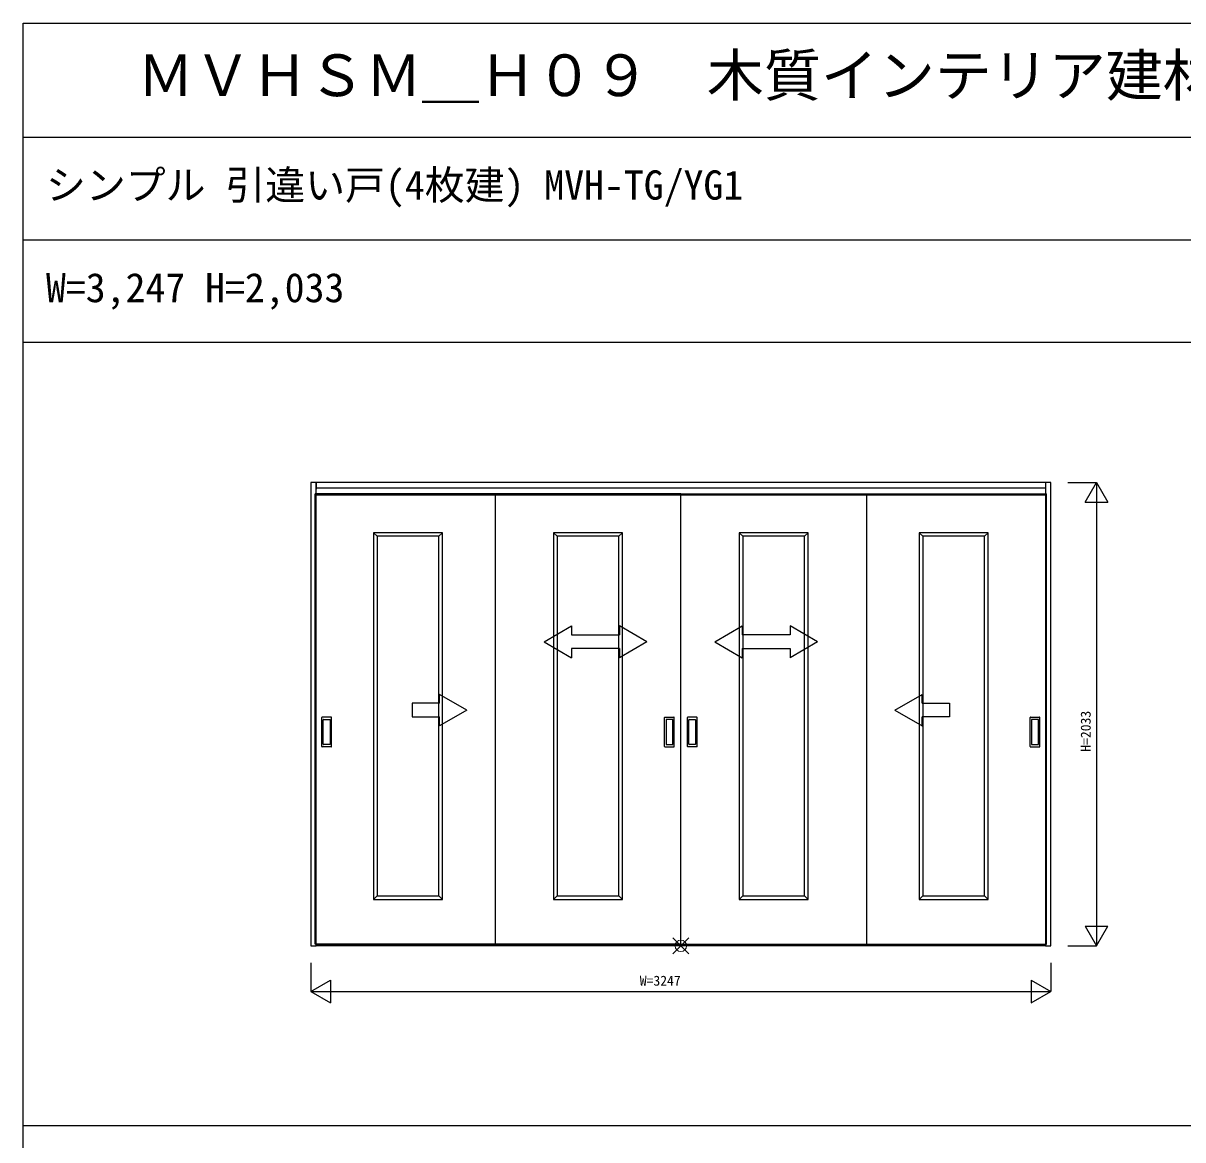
# Model space of a CAD drawing. Units: millimetres, scale not verified. Extents: x -14341 to 14340, y -10000 to 10000.
# Drawn here: x -14341 to -9253, y 5102 to 10000 of the extents above; entities that cross this region are included whole.
import ezdxf
from ezdxf.enums import TextEntityAlignment as Align

# ---------------------------------------------------------------- set-up
doc = ezdxf.new("R2010")
doc.units = ezdxf.units.MM
doc.header["$LTSCALE"] = 50
for name, color, linetype in [('0-0_0', 7, 'Continuous'), ('0-1_YKK_A1', 4, 'Continuous'), ('0-4_YKK_F1', 7, 'Continuous'), ('0-6_YKK_N1', 2, 'Continuous')]:
    doc.layers.add(name, color=color, linetype=linetype)
doc.layers.add('0-5_YKK_IN', color=1, linetype='Continuous', lineweight=18)
doc.styles.add('ＭＳ ゴシック', font='')
doc.styles.get('ＭＳ ゴシック').set_extended_font_data('MS Gothic')

msp = doc.modelspace()

# ---------------------------------------------------------------- linework, layer by layer
at = {"layer": '0-1_YKK_A1'}
for p, q in [((-13054.94, 7961.6), (-9855.94, 7961.6)), ((-13059.44, 5960.6), (-13059.44, 7935.6)), ((-11455.44, 7935.6), (-13059.44, 7935.6)), ((-13054.94, 7931.6), (-9855.94, 7931.6)), ((-12269.44, 7935.6), (-12269.44, 5960.6)), ((-11455.44, 5960.6), (-11455.44, 7935.6)), ((-11455.44, 7935.6), (-9851.44, 7935.6)), ((-10641.44, 7935.6), (-10641.44, 5960.6)), ((-9851.44, 5960.6), (-9851.44, 7935.6)), ((-12803.44, 7765.1), (-12803.44, 6156.1)), ((-12501.44, 7765.1), (-12803.44, 7765.1)), ((-12787.44, 7749.1), (-12803.44, 7765.1)), ((-12787.44, 7749.1), (-12787.44, 6172.1)), ((-12517.44, 7749.1), (-12787.44, 7749.1)), ((-12517.44, 7749.1), (-12501.44, 7765.1)), ((-12517.44, 6172.1), (-12517.44, 7749.1)), ((-12501.44, 6156.1), (-12501.44, 7765.1)), ((-12013.44, 7765.1), (-12013.44, 6156.1)), ((-11711.44, 7765.1), (-12013.44, 7765.1)), ((-11997.44, 7749.1), (-12013.44, 7765.1)), ((-11997.44, 7749.1), (-11997.44, 6172.1)), ((-11727.44, 7749.1), (-11997.44, 7749.1)), ((-11727.44, 7749.1), (-11711.44, 7765.1)), ((-11727.44, 6172.1), (-11727.44, 7749.1)), ((-11711.44, 6156.1), (-11711.44, 7765.1)), ((-11199.44, 7765.1), (-11199.44, 6156.1)), ((-10897.44, 7765.1), (-11199.44, 7765.1)), ((-11183.44, 7749.1), (-11199.44, 7765.1)), ((-11183.44, 7749.1), (-11183.44, 6172.1)), ((-10913.44, 7749.1), (-11183.44, 7749.1)), ((-10913.44, 7749.1), (-10897.44, 7765.1)), ((-10913.44, 6172.1), (-10913.44, 7749.1)), ((-10897.44, 6156.1), (-10897.44, 7765.1)), ((-10409.44, 7765.1), (-10409.44, 6156.1)), ((-10107.44, 7765.1), (-10409.44, 7765.1)), ((-10393.44, 7749.1), (-10409.44, 7765.1)), ((-10393.44, 7749.1), (-10393.44, 6172.1)), ((-10123.44, 7749.1), (-10393.44, 7749.1)), ((-10123.44, 7749.1), (-10107.44, 7765.1)), ((-10123.44, 6172.1), (-10123.44, 7749.1)), ((-10107.44, 6156.1), (-10107.44, 7765.1)), ((-12054.94, 7286.55), (-11934.94, 7355.83)), ((-11934.94, 7355.83), (-11934.94, 7316.55)), ((-11724.94, 7355.83), (-11724.94, 7316.55)), ((-11604.94, 7286.55), (-11724.94, 7355.83)), ((-11305.94, 7286.55), (-11185.94, 7355.83)), ((-11185.94, 7355.83), (-11185.94, 7316.55)), ((-10975.94, 7355.83), (-10975.94, 7316.55)), ((-10855.94, 7286.55), (-10975.94, 7355.83)), ((-12054.94, 7286.55), (-11934.94, 7216.55)), ((-11934.94, 7316.55), (-11724.94, 7316.55)), ((-11604.94, 7286.55), (-11724.94, 7216.55)), ((-11305.94, 7286.55), (-11185.94, 7216.55)), ((-10975.94, 7316.55), (-11185.94, 7316.55)), ((-10855.94, 7286.55), (-10975.94, 7216.55)), ((-11934.94, 7256.55), (-11934.94, 7216.55)), ((-11724.94, 7256.55), (-11934.94, 7256.55)), ((-11724.94, 7256.55), (-11724.94, 7216.55)), ((-11185.94, 7256.55), (-10975.94, 7256.55)), ((-11185.94, 7256.55), (-11185.94, 7216.55)), ((-10975.94, 7256.55), (-10975.94, 7216.55)), ((-12394.44, 6986.55), (-12514.44, 7055.83)), ((-12514.44, 7016.55), (-12514.44, 7055.83)), ((-10516.45, 6986.55), (-10396.45, 7055.83)), ((-10396.45, 7016.55), (-10396.45, 7055.83)), ((-12394.44, 6986.55), (-12514.44, 6917.27)), ((-10516.45, 6986.55), (-10396.45, 6917.27)), ((-13030.44, 6826.6), (-13030.44, 6954.6)), ((-12989.44, 6955.6), (-13029.44, 6955.6)), ((-13024.44, 6836.6), (-13024.44, 6944.6)), ((-13023.44, 6945.6), (-12995.44, 6945.6)), ((-12994.44, 6944.6), (-12994.44, 6836.6)), ((-12988.44, 6826.6), (-12988.44, 6954.6)), ((-12514.44, 6917.27), (-12514.44, 6956.55)), ((-11526.44, 6826.6), (-11526.44, 6954.6)), ((-11525.44, 6955.6), (-11485.44, 6955.6)), ((-11520.44, 6944.6), (-11520.44, 6836.6)), ((-11491.44, 6945.6), (-11519.44, 6945.6)), ((-11490.44, 6836.6), (-11490.44, 6944.6)), ((-11484.44, 6826.6), (-11484.44, 6954.6)), ((-11426.44, 6826.6), (-11426.44, 6954.6)), ((-11385.44, 6955.6), (-11425.44, 6955.6)), ((-11420.44, 6836.6), (-11420.44, 6944.6)), ((-11419.44, 6945.6), (-11391.44, 6945.6)), ((-11390.44, 6944.6), (-11390.44, 6836.6)), ((-11384.44, 6826.6), (-11384.44, 6954.6)), ((-10396.45, 6917.27), (-10396.45, 6956.55)), ((-9922.44, 6826.6), (-9922.44, 6954.6)), ((-9921.44, 6955.6), (-9881.44, 6955.6)), ((-9916.44, 6944.6), (-9916.44, 6836.6)), ((-9887.44, 6945.6), (-9915.44, 6945.6)), ((-9886.44, 6836.6), (-9886.44, 6944.6)), ((-9880.44, 6826.6), (-9880.44, 6954.6)), ((-12989.44, 6825.6), (-13029.44, 6825.6)), ((-12995.44, 6835.6), (-13023.44, 6835.6)), ((-11525.44, 6825.6), (-11485.44, 6825.6)), ((-11519.44, 6835.6), (-11491.44, 6835.6)), ((-11385.44, 6825.6), (-11425.44, 6825.6)), ((-11391.44, 6835.6), (-11419.44, 6835.6)), ((-9921.44, 6825.6), (-9881.44, 6825.6)), ((-9915.44, 6835.6), (-9887.44, 6835.6)), ((-12787.44, 6172.1), (-12803.44, 6156.1)), ((-12787.44, 6172.1), (-12517.44, 6172.1)), ((-12517.44, 6172.1), (-12501.44, 6156.1)), ((-11997.44, 6172.1), (-12013.44, 6156.1)), ((-11997.44, 6172.1), (-11727.44, 6172.1)), ((-11727.44, 6172.1), (-11711.44, 6156.1)), ((-11183.44, 6172.1), (-11199.44, 6156.1)), ((-11183.44, 6172.1), (-10913.44, 6172.1)), ((-10913.44, 6172.1), (-10897.44, 6156.1)), ((-10393.44, 6172.1), (-10409.44, 6156.1)), ((-10393.44, 6172.1), (-10123.44, 6172.1)), ((-10123.44, 6172.1), (-10107.44, 6156.1)), ((-12803.44, 6156.1), (-12501.44, 6156.1)), ((-12013.44, 6156.1), (-11711.44, 6156.1)), ((-11199.44, 6156.1), (-10897.44, 6156.1)), ((-10409.44, 6156.1), (-10107.44, 6156.1)), ((-11455.44, 5960.6), (-13059.44, 5960.6)), ((-9855.94, 5956.6), (-13054.94, 5956.6)), ((-11455.44, 5960.6), (-9851.44, 5960.6)), ((-9855.94, 5952.6), (-13054.94, 5952.6))]:
    msp.add_line(p, q, dxfattribs=at)
for points in [[(-13078.94, 5952.6), (-13054.94, 5952.6), (-13054.94, 7985.6), (-13078.94, 7985.6)], [(-9855.94, 5952.6), (-9831.94, 5952.6), (-9831.94, 7985.6), (-9855.94, 7985.6)]]:
    msp.add_lwpolyline(points, close=True, dxfattribs=at)
for points in [[(-9855.94, 7985.6), (-13054.94, 7985.6), (-13054.94, 7955.6)], [(-12514.44, 7016.55), (-12634.44, 7016.55), (-12634.44, 6956.55), (-12514.44, 6956.55)], [(-10396.45, 7016.55), (-10276.45, 7016.55), (-10276.45, 6956.55), (-10396.45, 6956.55)]]:
    msp.add_lwpolyline(points, dxfattribs=at)
for centre, start, end in [((-13029.44, 6954.6), 90, 180), ((-13023.44, 6944.6), 90, 180), ((-12995.44, 6944.6), 0, 90), ((-12989.44, 6954.6), 0, 90), ((-11525.44, 6954.6), 90, 180), ((-11519.44, 6944.6), 90, 180), ((-11491.44, 6944.6), 360, 90), ((-11485.44, 6954.6), 0, 90), ((-11425.44, 6954.6), 90, 180), ((-11419.44, 6944.6), 90, 180), ((-11391.44, 6944.6), 0, 90), ((-11385.44, 6954.6), 0, 90), ((-9921.44, 6954.6), 90, 180), ((-9915.44, 6944.6), 90, 180), ((-9887.44, 6944.6), 360, 90), ((-9881.44, 6954.6), 0, 90), ((-13029.44, 6826.6), 180, 270), ((-13023.44, 6836.6), 180, 270), ((-12995.44, 6836.6), 270, 0), ((-12989.44, 6826.6), 270, 0), ((-11525.44, 6826.6), 180, 270), ((-11519.44, 6836.6), 180, 270), ((-11491.44, 6836.6), 270, 360), ((-11485.44, 6826.6), 270, 0), ((-11425.44, 6826.6), 180, 270), ((-11419.44, 6836.6), 180, 270), ((-11391.44, 6836.6), 270, 0), ((-11385.44, 6826.6), 270, 0), ((-9921.44, 6826.6), 180, 270), ((-9915.44, 6836.6), 180, 270), ((-9887.44, 6836.6), 270, 360), ((-9881.44, 6826.6), 270, 0)]:
    msp.add_arc(centre, 1, start, end, dxfattribs=at)
at = {"layer": '0-4_YKK_F1'}
for p, q in [((-14340.8, -9999.9), (-14340.8, 10000.1)), ((-14340.8, 10000.1), (14340.22, 10000.1)), ((-14340.8, 9500.1), (14159.2, 9500.1)), ((-14340.8, 9050.1), (14159.2, 9050.1)), ((-14340.8, 8600.1), (14159.2, 8600.1)), ((-14340.8, 5165.1), (14159.2, 5165.1))]:
    msp.add_line(p, q, dxfattribs=at)
at = {"layer": '0-5_YKK_IN'}
for p, q in [((-11490.8, 5917.24), (-11420.09, 5987.96)), ((-11490.8, 5987.96), (-11420.09, 5917.24))]:
    msp.add_line(p, q, dxfattribs=at)
msp.add_circle((-11455.44, 5952.6), 25, dxfattribs=at)
at = {"layer": '0-6_YKK_N1'}
for p, q in [((-9756.94, 7985.6), (-9631.94, 7985.6)), ((-9631.94, 7985.6), (-9631.94, 5952.6)), ((-9681.94, 7899), (-9581.94, 7899)), ((-9681.94, 6039.2), (-9581.94, 6039.2)), ((-9756.94, 5952.6), (-9631.94, 5952.6)), ((-9831.94, 5877.6), (-9831.94, 5752.6)), ((-13078.94, 5752.6), (-12992.34, 5802.6)), ((-12992.34, 5802.6), (-12992.34, 5702.6)), ((-9918.55, 5802.6), (-9831.94, 5752.6)), ((-13078.94, 5752.6), (-12992.34, 5702.6))]:
    msp.add_line(p, q, dxfattribs=at)
for points in [[(-9681.94, 7899), (-9631.94, 7985.6), (-9581.94, 7899)], [(-9681.94, 6039.2), (-9631.94, 5952.6), (-9581.94, 6039.2)], [(-13078.94, 5877.6), (-13078.94, 5752.6), (-9831.94, 5752.6)], [(-9918.55, 5802.6), (-9918.55, 5702.6), (-9831.94, 5752.6)]]:
    msp.add_lwpolyline(points, dxfattribs=at)

# ---------------------------------------------------------------- texts
at = {"layer": '0-0_0', "style": 'ＭＳ ゴシック'}
for s, height, p in [('ＭＶＨＳＭ＿Ｈ０９  木質インテリア建材  ラフォレスタ  室内引戸  ラウンドレール  シンプル  引違い戸（４枚建）  呼称幅３２４', 183.3, (-13840.8, 9625.1)), ('シンプル 引違い戸(4枚建) MVH-TG/YG1', 128.3, (-14240.8, 9187.6)), ('W=3,247 H=2,033', 128.3, (-14240.8, 8737.6))]:
    msp.add_text(s, height=height, dxfattribs=at).set_placement(p, align=Align.BOTTOM_LEFT)
at = {"layer": '0-6_YKK_N1', "style": 'ＭＳ ゴシック'}
msp.add_text('H=2033', height=43.99, rotation=90, dxfattribs=at).set_placement((-9643.94, 6804.1), align=Align.BOTTOM_LEFT)
msp.add_text('W=3247', height=43.99, dxfattribs=at).set_placement((-11635.44, 5764.6), align=Align.BOTTOM_LEFT)

doc.saveas('drawing.dxf')
